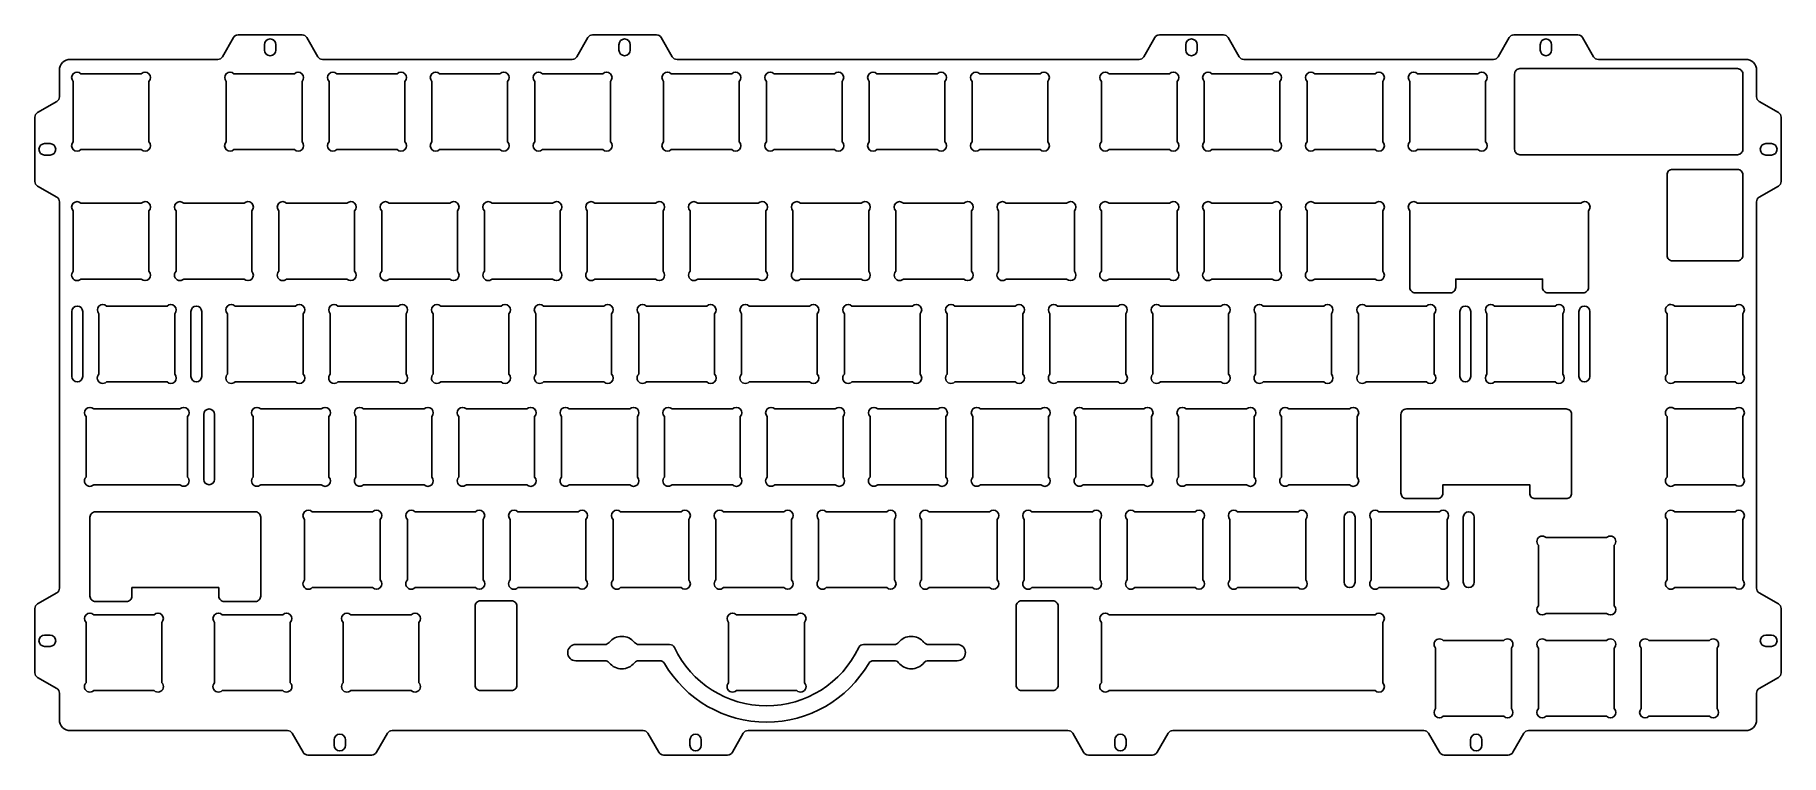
# Model space of a CAD drawing. Header units: millimetres. Extents: x 512 to 835, y 148 to 281.
import ezdxf

# ---------------------------------------------------------------- set-up
doc = ezdxf.new("R2010")
doc.units = ezdxf.units.MM

msp = doc.modelspace()

# ---------------------------------------------------------------- linework, layer by layer
for p, q in [((617.31, 168.11), (611.93, 168.11)), ((629.25, 168.11), (623.56, 168.11)), ((665.12, 168.11), (670.81, 168.11)), ((677.06, 168.11), (682.43, 168.11)), ((617.31, 165.11), (611.93, 165.11)), ((627.44, 165.11), (623.56, 165.11)), ((666.93, 165.11), (670.81, 165.11)), ((677.06, 165.11), (682.43, 165.11))]:
    msp.add_line(p, q)
for points in [[(706.65, 147.69), (718.49, 147.69, 0.267949), (719.36, 148.19), (721.39, 151.71, -0.267949), (722.26, 152.21), (768.63, 152.21, -0.267949), (769.5, 151.71), (771.53, 148.19, 0.267949), (772.4, 147.69), (784.24, 147.69, 0.267949), (785.11, 148.19), (787.14, 151.71, -0.267949), (788.01, 152.21), (828.13, 152.21, 0.414214), (830.13, 154.21), (830.13, 159.12, -0.267949), (830.63, 159.99), (834.16, 162.02, 0.267949), (834.66, 162.89), (834.66, 174.73, 0.267949), (834.16, 175.6), (830.63, 177.64, -0.267949), (830.13, 178.5), (830.13, 249.87, -0.267949), (830.63, 250.74), (834.16, 252.77, 0.267949), (834.66, 253.64), (834.66, 265.48, 0.267949), (834.16, 266.35), (830.63, 268.39, -0.267949), (830.13, 269.25), (830.13, 274.16, 0.414214), (828.13, 276.16), (800.89, 276.16, -0.267949), (800.02, 276.66), (797.98, 280.19, 0.267949), (797.12, 280.69), (785.27, 280.69, 0.267949), (784.41, 280.19), (782.37, 276.66, -0.267949), (781.51, 276.16), (735.39, 276.16, -0.267949), (734.52, 276.66), (732.48, 280.19, 0.267949), (731.62, 280.69), (719.77, 280.69, 0.267949), (718.91, 280.19), (716.87, 276.66, -0.267949), (716.01, 276.16), (630.64, 276.16, -0.267949), (629.77, 276.66), (627.73, 280.19, 0.267949), (626.87, 280.69), (615.02, 280.69, 0.267949), (614.16, 280.19), (612.12, 276.66, -0.267949), (611.26, 276.16), (565.14, 276.16, -0.267949), (564.27, 276.66), (562.23, 280.19, 0.267949), (561.37, 280.69), (549.52, 280.69, 0.267949), (548.66, 280.19), (546.62, 276.66, -0.267949), (545.76, 276.16), (518.51, 276.16, 0.414214), (516.51, 274.16), (516.51, 269.25, -0.267949), (516.01, 268.39), (512.48, 266.35, 0.267949), (511.98, 265.48), (511.98, 253.64, 0.267949), (512.48, 252.77), (516.01, 250.74, -0.267949), (516.51, 249.87), (516.51, 178.5, -0.267949), (516.01, 177.64), (512.48, 175.6, 0.267949), (511.98, 174.73), (511.98, 162.89, 0.267949), (512.48, 162.02), (516.01, 159.99, -0.267949), (516.51, 159.12), (516.51, 154.21, 0.414214), (518.51, 152.21), (558.63, 152.21, -0.267949), (559.5, 151.71), (561.53, 148.19, 0.267949), (562.4, 147.69), (574.24, 147.69, 0.267949), (575.11, 148.19), (577.14, 151.71, -0.267949), (578.01, 152.21), (624.38, 152.21, -0.267949), (625.25, 151.71), (627.28, 148.19, 0.267949), (628.15, 147.69), (639.99, 147.69, 0.267949), (640.86, 148.19), (642.89, 151.71, -0.267949), (643.76, 152.21), (702.88, 152.21, -0.267949), (703.75, 151.71), (705.78, 148.19, 0.267949)], [(554.4, 278.89), (554.4, 277.89, 1), (556.5, 277.89), (556.5, 278.89, 1)], [(622, 278.89), (622, 277.89, -1), (619.9, 277.89), (619.9, 278.89, -1)], [(726.75, 278.89), (726.75, 277.89, -1), (724.65, 277.89), (724.65, 278.89, -1)], [(792.25, 278.89), (792.25, 277.89, -1), (790.15, 277.89), (790.15, 278.89, -1)], [(827.58, 259.57), (827.58, 273.47, 0.414214), (826.58, 274.47), (786.41, 274.47, 0.414214), (785.41, 273.47), (785.41, 259.57, 0.414214), (786.41, 258.57), (826.58, 258.57, 0.414214)], [(520.47, 259.52), (531.64, 259.52, 1), (533.06, 260.94), (533.06, 272.11, 1), (531.64, 273.52), (520.47, 273.52, 1), (519.06, 272.11), (519.06, 260.94, 1)], [(548.75, 259.52), (559.92, 259.52, 1), (561.34, 260.94), (561.34, 272.11, 1), (559.92, 273.52), (548.75, 273.52, 1), (547.34, 272.11), (547.34, 260.94, 1)], [(567.75, 259.52), (578.92, 259.52, 1), (580.34, 260.94), (580.34, 272.11, 1), (578.92, 273.52), (567.75, 273.52, 1), (566.34, 272.11), (566.34, 260.94, 1)], [(586.75, 259.52), (597.92, 259.52, 1), (599.34, 260.94), (599.34, 272.11, 1), (597.92, 273.52), (586.75, 273.52, 1), (585.34, 272.11), (585.34, 260.94, 1)], [(605.75, 259.52), (616.92, 259.52, 1), (618.34, 260.94), (618.34, 272.11, 1), (616.92, 273.52), (605.75, 273.52, 1), (604.34, 272.11), (604.34, 260.94, 1)], [(629.57, 259.52), (640.74, 259.52, 1), (642.15, 260.94), (642.15, 272.11, 1), (640.74, 273.52), (629.57, 273.52, 1), (628.15, 272.11), (628.15, 260.94, 1)], [(648.57, 259.52), (659.74, 259.52, 1), (661.15, 260.94), (661.15, 272.11, 1), (659.74, 273.52), (648.57, 273.52, 1), (647.15, 272.11), (647.15, 260.94, 1)], [(667.57, 259.52), (678.74, 259.52, 1), (680.15, 260.94), (680.15, 272.11, 1), (678.74, 273.52), (667.57, 273.52, 1), (666.15, 272.11), (666.15, 260.94, 1)], [(686.57, 259.52), (697.74, 259.52, 1), (699.15, 260.94), (699.15, 272.11, 1), (697.74, 273.52), (686.57, 273.52, 1), (685.15, 272.11), (685.15, 260.94, 1)], [(710.47, 259.52), (721.64, 259.52, 1), (723.06, 260.94), (723.06, 272.11, 1), (721.64, 273.52), (710.47, 273.52, 1), (709.06, 272.11), (709.06, 260.94, 1)], [(729.47, 259.52), (740.64, 259.52, 1), (742.06, 260.94), (742.06, 272.11, 1), (740.64, 273.52), (729.47, 273.52, 1), (728.06, 272.11), (728.06, 260.94, 1)], [(748.47, 259.52), (759.64, 259.52, 1), (761.06, 260.94), (761.06, 272.11, 1), (759.64, 273.52), (748.47, 273.52, 1), (747.06, 272.11), (747.06, 260.94, 1)], [(767.47, 259.52), (778.64, 259.52, 1), (780.06, 260.94), (780.06, 272.11, 1), (778.64, 273.52), (767.47, 273.52, 1), (766.06, 272.11), (766.06, 260.94, 1)], [(513.78, 258.51), (514.78, 258.51, 1), (514.78, 260.61), (513.78, 260.61, 1)], [(832.86, 258.51), (831.86, 258.51, -1), (831.86, 260.61), (832.86, 260.61, -1)], [(813.58, 254.86), (813.58, 239.96, 0.414214), (814.58, 238.96), (826.58, 238.96, 0.414214), (827.58, 239.96), (827.58, 254.86, 0.414214), (826.58, 255.86), (814.58, 255.86, 0.414214)], [(520.47, 235.61), (531.64, 235.61, 1), (533.06, 237.03), (533.06, 248.2, 1), (531.64, 249.61), (520.47, 249.61, 1), (519.06, 248.2), (519.06, 237.03, 1)], [(539.47, 235.61), (550.64, 235.61, 1), (552.06, 237.03), (552.06, 248.2, 1), (550.64, 249.61), (539.47, 249.61, 1), (538.06, 248.2), (538.06, 237.03, 1)], [(558.47, 235.61), (569.64, 235.61, 1), (571.06, 237.03), (571.06, 248.2, 1), (569.64, 249.61), (558.47, 249.61, 1), (557.06, 248.2), (557.06, 237.03, 1)], [(577.47, 235.61), (588.64, 235.61, 1), (590.06, 237.03), (590.06, 248.2, 1), (588.64, 249.61), (577.47, 249.61, 1), (576.06, 248.2), (576.06, 237.03, 1)], [(596.47, 235.61), (607.64, 235.61, 1), (609.06, 237.03), (609.06, 248.2, 1), (607.64, 249.61), (596.47, 249.61, 1), (595.06, 248.2), (595.06, 237.03, 1)], [(615.47, 235.61), (626.64, 235.61, 1), (628.06, 237.03), (628.06, 248.2, 1), (626.64, 249.61), (615.47, 249.61, 1), (614.06, 248.2), (614.06, 237.03, 1)], [(634.47, 235.61), (645.64, 235.61, 1), (647.06, 237.03), (647.06, 248.2, 1), (645.64, 249.61), (634.47, 249.61, 1), (633.06, 248.2), (633.06, 237.03, 1)], [(653.47, 235.61), (664.64, 235.61, 1), (666.06, 237.03), (666.06, 248.2, 1), (664.64, 249.61), (653.47, 249.61, 1), (652.06, 248.2), (652.06, 237.03, 1)], [(672.47, 235.61), (683.64, 235.61, 1), (685.06, 237.03), (685.06, 248.2, 1), (683.64, 249.61), (672.47, 249.61, 1), (671.06, 248.2), (671.06, 237.03, 1)], [(691.47, 235.61), (702.64, 235.61, 1), (704.06, 237.03), (704.06, 248.2, 1), (702.64, 249.61), (691.47, 249.61, 1), (690.06, 248.2), (690.06, 237.03, 1)], [(710.47, 235.61), (721.64, 235.61, 1), (723.06, 237.03), (723.06, 248.2, 1), (721.64, 249.61), (710.47, 249.61, 1), (709.06, 248.2), (709.06, 237.03, 1)], [(729.47, 235.61), (740.64, 235.61, 1), (742.06, 237.03), (742.06, 248.2, 1), (740.64, 249.61), (729.47, 249.61, 1), (728.06, 248.2), (728.06, 237.03, 1)], [(748.47, 235.61), (759.64, 235.61, 1), (761.06, 237.03), (761.06, 248.2, 1), (759.64, 249.61), (748.47, 249.61, 1), (747.06, 248.2), (747.06, 237.03, 1)], [(797.64, 249.61), (767.47, 249.61, 1), (766.06, 248.2), (766.06, 234.05, 0.414214), (767.06, 233.05), (773.53, 233.05, 0.414214), (774.53, 234.05), (774.53, 235.61), (790.58, 235.61), (790.58, 234.05, 0.414214), (791.58, 233.05), (798.06, 233.05, 0.414214), (799.06, 234.05), (799.06, 248.2, 1)], [(518.81, 217.61, 1), (520.81, 217.61), (520.81, 229.61, 1), (518.81, 229.61)], [(525.22, 216.61), (536.39, 216.61, 1), (537.81, 218.03), (537.81, 229.2, 1), (536.39, 230.61), (525.22, 230.61, 1), (523.81, 229.2), (523.81, 218.03, 1)], [(542.81, 217.61, -1), (540.81, 217.61), (540.81, 229.61, -1), (542.81, 229.61)], [(548.97, 216.61), (560.14, 216.61, 1), (561.56, 218.03), (561.56, 229.2, 1), (560.14, 230.61), (548.97, 230.61, 1), (547.56, 229.2), (547.56, 218.03, 1)], [(567.97, 216.61), (579.14, 216.61, 1), (580.56, 218.03), (580.56, 229.2, 1), (579.14, 230.61), (567.97, 230.61, 1), (566.56, 229.2), (566.56, 218.03, 1)], [(586.97, 216.61), (598.14, 216.61, 1), (599.56, 218.03), (599.56, 229.2, 1), (598.14, 230.61), (586.97, 230.61, 1), (585.56, 229.2), (585.56, 218.03, 1)], [(605.97, 216.61), (617.14, 216.61, 1), (618.56, 218.03), (618.56, 229.2, 1), (617.14, 230.61), (605.97, 230.61, 1), (604.56, 229.2), (604.56, 218.03, 1)], [(624.97, 216.61), (636.14, 216.61, 1), (637.56, 218.03), (637.56, 229.2, 1), (636.14, 230.61), (624.97, 230.61, 1), (623.56, 229.2), (623.56, 218.03, 1)], [(643.97, 216.61), (655.14, 216.61, 1), (656.56, 218.03), (656.56, 229.2, 1), (655.14, 230.61), (643.97, 230.61, 1), (642.56, 229.2), (642.56, 218.03, 1)], [(662.97, 216.61), (674.14, 216.61, 1), (675.56, 218.03), (675.56, 229.2, 1), (674.14, 230.61), (662.97, 230.61, 1), (661.56, 229.2), (661.56, 218.03, 1)], [(681.97, 216.61), (693.14, 216.61, 1), (694.56, 218.03), (694.56, 229.2, 1), (693.14, 230.61), (681.97, 230.61, 1), (680.56, 229.2), (680.56, 218.03, 1)], [(700.97, 216.61), (712.14, 216.61, 1), (713.56, 218.03), (713.56, 229.2, 1), (712.14, 230.61), (700.97, 230.61, 1), (699.56, 229.2), (699.56, 218.03, 1)], [(719.97, 216.61), (731.14, 216.61, 1), (732.56, 218.03), (732.56, 229.2, 1), (731.14, 230.61), (719.97, 230.61, 1), (718.56, 229.2), (718.56, 218.03, 1)], [(738.97, 216.61), (750.14, 216.61, 1), (751.56, 218.03), (751.56, 229.2, 1), (750.14, 230.61), (738.97, 230.61, 1), (737.56, 229.2), (737.56, 218.03, 1)], [(757.97, 216.61), (769.14, 216.61, 1), (770.56, 218.03), (770.56, 229.2, 1), (769.14, 230.61), (757.97, 230.61, 1), (756.56, 229.2), (756.56, 218.03, 1)], [(775.31, 217.61, 1), (777.31, 217.61), (777.31, 229.61, 1), (775.31, 229.61)], [(792.89, 216.61), (781.72, 216.61, -1), (780.31, 218.03), (780.31, 229.2, -1), (781.72, 230.61), (792.89, 230.61, -1), (794.31, 229.2), (794.31, 218.03, -1)], [(799.31, 217.61, -1), (797.31, 217.61), (797.31, 229.61, -1), (799.31, 229.61)], [(815, 216.61), (826.17, 216.61, 1), (827.58, 218.03), (827.58, 229.2, 1), (826.17, 230.61), (815, 230.61, 1), (813.58, 229.2), (813.58, 218.03, 1)], [(521.43, 210.2), (521.43, 199.03, 1), (522.85, 197.61), (538.77, 197.61, 1), (540.18, 199.03), (540.18, 210.2, 1), (538.77, 211.61), (522.85, 211.61, 1)], [(545.18, 198.61, -1), (543.18, 198.61), (543.18, 210.61, -1), (545.18, 210.61)], [(553.72, 197.61), (564.89, 197.61, 1), (566.31, 199.03), (566.31, 210.2, 1), (564.89, 211.61), (553.72, 211.61, 1), (552.31, 210.2), (552.31, 199.03, 1)], [(572.72, 197.61), (583.89, 197.61, 1), (585.31, 199.03), (585.31, 210.2, 1), (583.89, 211.61), (572.72, 211.61, 1), (571.31, 210.2), (571.31, 199.03, 1)], [(591.72, 197.61), (602.89, 197.61, 1), (604.31, 199.03), (604.31, 210.2, 1), (602.89, 211.61), (591.72, 211.61, 1), (590.31, 210.2), (590.31, 199.03, 1)], [(610.72, 197.61), (621.89, 197.61, 1), (623.31, 199.03), (623.31, 210.2, 1), (621.89, 211.61), (610.72, 211.61, 1), (609.31, 210.2), (609.31, 199.03, 1)], [(629.72, 197.61), (640.89, 197.61, 1), (642.31, 199.03), (642.31, 210.2, 1), (640.89, 211.61), (629.72, 211.61, 1), (628.31, 210.2), (628.31, 199.03, 1)], [(648.72, 197.61), (659.89, 197.61, 1), (661.31, 199.03), (661.31, 210.2, 1), (659.89, 211.61), (648.72, 211.61, 1), (647.31, 210.2), (647.31, 199.03, 1)], [(667.72, 197.61), (678.89, 197.61, 1), (680.31, 199.03), (680.31, 210.2, 1), (678.89, 211.61), (667.72, 211.61, 1), (666.31, 210.2), (666.31, 199.03, 1)], [(686.72, 197.61), (697.89, 197.61, 1), (699.31, 199.03), (699.31, 210.2, 1), (697.89, 211.61), (686.72, 211.61, 1), (685.31, 210.2), (685.31, 199.03, 1)], [(705.72, 197.61), (716.89, 197.61, 1), (718.31, 199.03), (718.31, 210.2, 1), (716.89, 211.61), (705.72, 211.61, 1), (704.31, 210.2), (704.31, 199.03, 1)], [(724.72, 197.61), (735.89, 197.61, 1), (737.31, 199.03), (737.31, 210.2, 1), (735.89, 211.61), (724.72, 211.61, 1), (723.31, 210.2), (723.31, 199.03, 1)], [(743.72, 197.61), (754.89, 197.61, 1), (756.31, 199.03), (756.31, 210.2, 1), (754.89, 211.61), (743.72, 211.61, 1), (742.31, 210.2), (742.31, 199.03, 1)], [(788.21, 196.05, 0.414214), (789.21, 195.05), (794.96, 195.05, 0.414214), (795.96, 196.05), (795.96, 210.61, 0.414214), (794.96, 211.61), (765.41, 211.61, 0.414214), (764.41, 210.61), (764.41, 196.05, 0.414214), (765.41, 195.05), (771.16, 195.05, 0.414214), (772.16, 196.05), (772.16, 197.61), (788.21, 197.61)], [(815, 197.61), (826.17, 197.61, 1), (827.58, 199.03), (827.58, 210.2, 1), (826.17, 211.61), (815, 211.61, 1), (813.58, 210.2), (813.58, 199.03, 1)], [(545.96, 177.05, 0.414214), (546.96, 176.05), (552.71, 176.05, 0.414214), (553.71, 177.05), (553.71, 191.61, 0.414214), (552.71, 192.61), (523.16, 192.61, 0.414214), (522.16, 191.61), (522.16, 177.05, 0.414214), (523.16, 176.05), (528.91, 176.05, 0.414214), (529.91, 177.05), (529.91, 178.61), (545.96, 178.61)], [(563.22, 178.61), (574.39, 178.61, 1), (575.81, 180.03), (575.81, 191.2, 1), (574.39, 192.61), (563.22, 192.61, 1), (561.81, 191.2), (561.81, 180.03, 1)], [(582.22, 178.61), (593.39, 178.61, 1), (594.81, 180.03), (594.81, 191.2, 1), (593.39, 192.61), (582.22, 192.61, 1), (580.81, 191.2), (580.81, 180.03, 1)], [(601.22, 178.61), (612.39, 178.61, 1), (613.81, 180.03), (613.81, 191.2, 1), (612.39, 192.61), (601.22, 192.61, 1), (599.81, 191.2), (599.81, 180.03, 1)], [(620.22, 178.61), (631.39, 178.61, 1), (632.81, 180.03), (632.81, 191.2, 1), (631.39, 192.61), (620.22, 192.61, 1), (618.81, 191.2), (618.81, 180.03, 1)], [(639.22, 178.61), (650.39, 178.61, 1), (651.81, 180.03), (651.81, 191.2, 1), (650.39, 192.61), (639.22, 192.61, 1), (637.81, 191.2), (637.81, 180.03, 1)], [(658.22, 178.61), (669.39, 178.61, 1), (670.81, 180.03), (670.81, 191.2, 1), (669.39, 192.61), (658.22, 192.61, 1), (656.81, 191.2), (656.81, 180.03, 1)], [(677.22, 178.61), (688.39, 178.61, 1), (689.81, 180.03), (689.81, 191.2, 1), (688.39, 192.61), (677.22, 192.61, 1), (675.81, 191.2), (675.81, 180.03, 1)], [(696.22, 178.61), (707.39, 178.61, 1), (708.81, 180.03), (708.81, 191.2, 1), (707.39, 192.61), (696.22, 192.61, 1), (694.81, 191.2), (694.81, 180.03, 1)], [(715.22, 178.61), (726.39, 178.61, 1), (727.81, 180.03), (727.81, 191.2, 1), (726.39, 192.61), (715.22, 192.61, 1), (713.81, 191.2), (713.81, 180.03, 1)], [(734.22, 178.61), (745.39, 178.61, 1), (746.81, 180.03), (746.81, 191.2, 1), (745.39, 192.61), (734.22, 192.61, 1), (732.81, 191.2), (732.81, 180.03, 1)], [(753.93, 179.61, 1), (755.93, 179.61), (755.93, 191.61, 1), (753.93, 191.61)], [(760.35, 178.61), (771.52, 178.61, 1), (772.93, 180.03), (772.93, 191.2, 1), (771.52, 192.61), (760.35, 192.61, 1), (758.93, 191.2), (758.93, 180.03, 1)], [(777.93, 179.61, -1), (775.93, 179.61), (775.93, 191.61, -1), (777.93, 191.61)], [(815, 178.61), (826.17, 178.61, 1), (827.58, 180.03), (827.58, 191.2, 1), (826.17, 192.61), (815, 192.61, 1), (813.58, 191.2), (813.58, 180.03, 1)], [(791.23, 173.85), (802.41, 173.85, 1), (803.82, 175.27), (803.82, 186.44, 1), (802.41, 187.85), (791.23, 187.85, 1), (789.82, 186.44), (789.82, 175.27, 1)], [(593.31, 175.18), (593.31, 160.61, 0.414214), (594.31, 159.61), (600.06, 159.61, 0.414214), (601.06, 160.61), (601.06, 175.18, 0.414214), (600.06, 176.18), (594.31, 176.18, 0.414214)], [(694.31, 159.61), (700.06, 159.61, 0.414214), (701.06, 160.61), (701.06, 175.18, 0.414214), (700.06, 176.18), (694.31, 176.18, 0.414214), (693.31, 175.18), (693.31, 160.61, 0.414214)], [(522.85, 159.61), (534.02, 159.61, 1), (535.43, 161.03), (535.43, 172.2, 1), (534.02, 173.61), (522.85, 173.61, 1), (521.43, 172.2), (521.43, 161.03, 1)], [(546.6, 159.61), (557.77, 159.61, 1), (559.18, 161.03), (559.18, 172.2, 1), (557.77, 173.61), (546.6, 173.61, 1), (545.18, 172.2), (545.18, 161.03, 1)], [(570.35, 159.61), (581.52, 159.61, 1), (582.93, 161.03), (582.93, 172.2, 1), (581.52, 173.61), (570.35, 173.61, 1), (568.93, 172.2), (568.93, 161.03, 1)], [(654.18, 161.03), (654.18, 172.2, 1), (652.77, 173.61), (641.6, 173.61, 1), (640.18, 172.2), (640.18, 161.03, 1), (641.6, 159.61), (652.77, 159.61, 1)], [(761.06, 161.03), (761.06, 172.2, 1), (759.64, 173.61), (710.47, 173.61, 1), (709.06, 172.2), (709.06, 161.03, 1), (710.47, 159.61), (759.64, 159.61, 1)], [(513.78, 169.86), (514.78, 169.86, -1), (514.78, 167.76), (513.78, 167.76, -1)], [(772.23, 154.85), (783.41, 154.85, 1), (784.82, 156.27), (784.82, 167.44, 1), (783.41, 168.85), (772.23, 168.85, 1), (770.82, 167.44), (770.82, 156.27, 1)], [(791.23, 154.85), (802.41, 154.85, 1), (803.82, 156.27), (803.82, 167.44, 1), (802.41, 168.85), (791.23, 168.85, 1), (789.82, 167.44), (789.82, 156.27, 1)], [(810.23, 154.85), (821.41, 154.85, 1), (822.82, 156.27), (822.82, 167.44, 1), (821.41, 168.85), (810.23, 168.85, 1), (808.82, 167.44), (808.82, 156.27, 1)], [(832.86, 169.86), (831.86, 169.86, 1), (831.86, 167.76), (832.86, 167.76, 1)], [(569.37, 149.49), (569.37, 150.49, 1), (567.27, 150.49), (567.27, 149.49, 1)], [(635.12, 149.49), (635.12, 150.49, 1), (633.02, 150.49), (633.02, 149.49, 1)], [(711.52, 149.49), (711.52, 150.49, -1), (713.62, 150.49), (713.62, 149.49, -1)], [(777.27, 149.49), (777.27, 150.49, -1), (779.37, 150.49), (779.37, 149.49, -1)]]:
    msp.add_lwpolyline(points, format="xyb", close=True)
for centre, radius, start, end in [((611.93, 166.61), 1.5, 90, 270), ((617.31, 169.11), 1, 270, 321.3178), ((620.43, 166.61), 3, 38.6822, 141.3178), ((623.56, 169.11), 1, 218.6822, 270), ((629.25, 167.11), 1, 25.3345, 90), ((665.12, 167.11), 1, 90, 154.6655), ((670.81, 169.11), 1, 270, 321.3178), ((673.93, 166.61), 3, 38.6822, 141.3178), ((677.06, 169.11), 1, 218.6822, 270), ((682.43, 166.61), 1.5, 270, 90), ((617.31, 164.11), 1, 38.6822, 90), ((620.43, 166.61), 3, 218.6822, 321.3178), ((623.56, 164.11), 1, 90, 141.3178), ((627.44, 164.11), 1, 30.2007, 90), ((647.18, 175.61), 21.84, 210.2007, 329.7993), ((647.18, 175.61), 18.84, 205.3345, 334.6655), ((666.93, 164.11), 1, 90, 149.7993), ((670.81, 164.11), 1, 38.6822, 90), ((673.93, 166.61), 3, 218.6822, 321.3178), ((677.06, 164.11), 1, 90, 141.3178)]:
    msp.add_arc(centre, radius, start, end)

doc.saveas('drawing.dxf')
